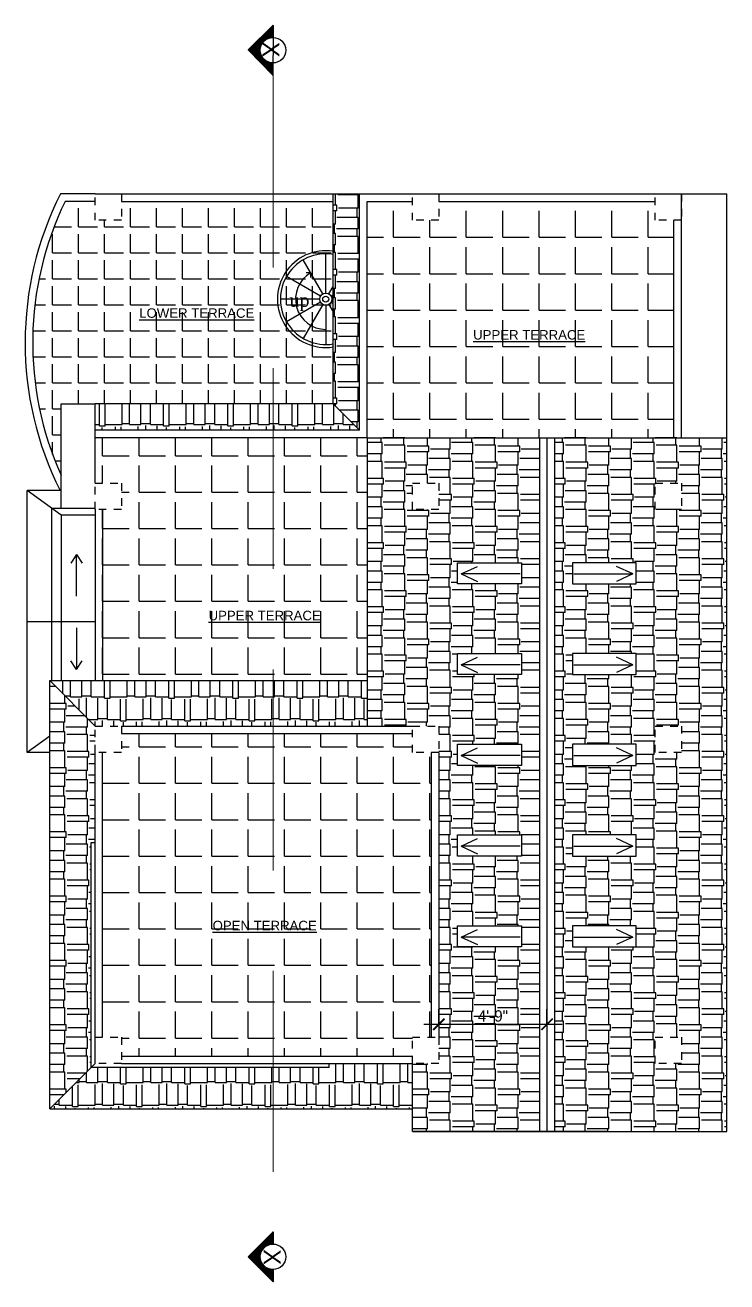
# Model space of a CAD drawing. Header units: inches. Extents: x -343 to 13887, y -13069 to -746.
# Drawn here: x 4489 to 4861, y -8749 to -8084 of the extents above; entities that cross this region are included whole.
import ezdxf

# ---------------------------------------------------------------- set-up
doc = ezdxf.new("R2010")
doc.units = ezdxf.units.IN
doc.header["$LTSCALE"] = 17
doc.header["$MEASUREMENT"] = 0
for name, pattern in [('21_FP_00$0$HIDDEN', [0.375, 0.25, -0.125]), ('Dash1', [0.472441, 0.23622, -0.23622]), ('PHANTOM2', [1.25, 0.625, -0.125, 0.125, -0.125, 0.125, -0.125])]:
    doc.linetypes.add(name, pattern=pattern)
for name, color, linetype, lineweight in [('25 BOT BAR', 12, 'Continuous', 25), ('aa_section_line', 2, 'PHANTOM2', 13), ('DOOR & WIN', 1, 'Continuous', 25), ('ELEVATION', 7, 'Continuous', 25), ('OUTLINE', 1, 'Continuous', 25), ('TEXT', 231, 'Continuous', 20)]:
    doc.layers.add(name, color=color, linetype=linetype, lineweight=lineweight)
doc.layers.add('A-Sect-Iden', color=111, linetype='Continuous')
doc.styles.add('7 INCH', font='times.ttf', dxfattribs={"height": 7})
doc.styles.add('ARCHITECTURE', font='stylu.ttf')
doc.styles.add('HEADING', font='swissel.ttf')
doc.dimstyles.new('8 SCALE', dxfattribs={"dimscale": 0, "dimtxt": 6, "dimasz": 6, "dimexe": 8, "dimexo": 8, "dimgap": 1.25, "dimtad": 1, "dimdec": 0, "dimzin": 3, "dimdsep": 46, "dimlunit": 4, "dimtxsty": 'ARCHITECTURE', "dimblk": 'ARCHTICK', "dimcen": 8, "dimdle": 8, "dimclrd": 5, "dimclre": 5, "dimclrt": 7, "dimadec": 0, "dimazin": 0, "dimtfac": 0.75, "dimtdec": 0, "dimtix": 1, "dimtmove": 2, "dimatfit": 3, "dimldrblk": 'ARCHTICK', "dimfxl": 8, "dimfxlon": 1, "dimtolj": 1, "dimtzin": 0, "dimlwd": -1, "dimlwe": -1, "dimarcsym": 0})
pattern_1 = [(0, (-5941.822, -7503.508), (25.5, 12), [6, -5, 7, -3, 9, -4]), (0, (-5935.822, -7503.008), (25.5, 12), [5, -19, 4, -6]), (0, (-5923.822, -7504.258), (25.5, 12), [3, -31]), (90, (-5941.822, -7503.5084), (-8.5, 12), [11.5, -36.5]), (90, (-5935.822, -7503.5084), (-8.5, 12), [11.25, -36.75]), (90, (-5930.822, -7503.5084), (-8.5, 12), [10.5, -37.5]), (90, (-5923.822, -7504.2584), (-8.5, 12), [11.5, -36.5]), (90, (-5920.822, -7504.2584), (-8.5, 12), [11.5, -36.5]), (90, (-5911.822, -7503.5084), (-8.5, 12), [11, -37])]
pattern_2 = [(0, (-5941.822, -7503.508), (0, 19.25), [14, -5.25]), (90, (-5941.822, -7503.508), (-19.25, 1e-15), [14, -5.25])]
pattern_3 = [(90, (-5941.822, -7503.508), (-12, 25.5), [6, -5, 7, -3, 9, -4]), (90, (-5942.322, -7497.508), (-12, 25.5), [5, -19, 4, -6]), (90, (-5941.072, -7485.508), (-12, 25.5), [3, -31]), (180, (-5941.822, -7503.5084), (-12, -8.5), [11.5, -36.5]), (180, (-5941.822, -7497.5084), (-12, -8.5), [11.25, -36.75]), (180, (-5941.822, -7492.5084), (-12, -8.5), [10.5, -37.5]), (180, (-5941.072, -7485.5084), (-12, -8.5), [11.5, -36.5]), (180, (-5941.072, -7482.5084), (-12, -8.5), [11.5, -36.5]), (180, (-5941.822, -7473.5084), (-12, -8.5), [11, -37])]
pattern_4 = [(0, (-5162.522, -7503.508), (25.5, 12), [6, -5, 7, -3, 9, -4]), (0, (-5156.522, -7503.008), (25.5, 12), [5, -19, 4, -6]), (0, (-5144.522, -7504.258), (25.5, 12), [3, -31]), (90, (-5162.522, -7503.5084), (-8.5, 12), [11.5, -36.5]), (90, (-5156.522, -7503.5084), (-8.5, 12), [11.25, -36.75]), (90, (-5151.522, -7503.5084), (-8.5, 12), [10.5, -37.5]), (90, (-5144.522, -7504.2584), (-8.5, 12), [11.5, -36.5]), (90, (-5141.522, -7504.2584), (-8.5, 12), [11.5, -36.5]), (90, (-5132.522, -7503.5084), (-8.5, 12), [11, -37])]
pattern_5 = [(0, (-5162.522, -7503.508), (0, 13.75), [10, -3.75]), (90, (-5162.522, -7503.508), (-13.75, 8e-16), [10, -3.75])]

# ---------------------------------------------------------------- blocks, each defined once
blk = doc.blocks.new('_ArchTick')
at = {"color": 0, "linetype": 'ByBlock', "const_width": 0.15}
blk.add_lwpolyline([(-0.5, -0.5), (0.5, 0.5)], dxfattribs=at)
blk = doc.blocks.new('*D3087')
at = {"layer": '25 BOT BAR', "color": 5, "transparency": 16777216}
for p, q in [((4708.16, -8612.71), (4708.16, -8604.71)), ((4765.4, -8612.71), (4765.4, -8604.71)), ((4700.16, -8612.71), (4773.4, -8612.71))]:
    blk.add_line(p, q, dxfattribs=at)
at = {"layer": 'Defpoints', "color": 0, "transparency": 16777216}
for p in [(4765.4, -8612.71), (4708.16, -8619.48), (4765.4, -8619.48)]:
    blk.add_point(p, dxfattribs=at)
at = {"layer": '25 BOT BAR', "color": 5, "transparency": 16777216, "xscale": 6, "yscale": 6, "zscale": 6, "rotation": 180}
blk.add_blockref('_ArchTick', (4708.16, -8612.71), dxfattribs=at)
at = {"layer": '25 BOT BAR', "color": 5, "transparency": 16777216, "xscale": 6, "yscale": 6, "zscale": 6}
blk.add_blockref('_ArchTick', (4765.4, -8612.71), dxfattribs=at)
at = {"layer": '25 BOT BAR', "color": 7, "transparency": 16777216, "insert": (4736.78, -8608.33), "char_height": 6, "attachment_point": 5, "style": 'ARCHITECTURE'}
blk.add_mtext('\\A1;4\'-9"', dxfattribs=at)

msp = doc.modelspace()

# ---------------------------------------------------------------- hatches: boundary and pattern name
at = {"layer": 'A-Sect-Iden', "ltscale": 0.5}
h = msp.add_hatch(dxfattribs=at)
h.set_pattern_fill('ANSI37', color=2, scale=5, style=0)
h.set_pattern_definition([(45, (-21228.7198, -14279.0516), (-0.441941738, 0.441941738), []), (135, (-21228.7198, -14279.0516), (-0.441941738, -0.441941738), [])])
h.paths.add_polyline_path([(4620.29, -8104.28), (4620.22, -8110.78), (4607.11, -8097.4), (4620.49, -8084.29), (4620.43, -8090.78, 1)])
h = msp.add_hatch(dxfattribs=at)
h.set_pattern_fill('ANSI37', color=2, scale=5, style=0)
h.set_pattern_definition([(45, (-21228.6952, -14917.2024), (-0.441941738, 0.441941738), []), (135, (-21228.6952, -14917.2024), (-0.441941738, -0.441941738), [])])
h.paths.add_polyline_path([(4620.38, -8742.43), (4620.38, -8748.93), (4607.14, -8735.68), (4620.38, -8722.44), (4620.38, -8728.93, 1)])
at = {"layer": 'OUTLINE'}
h = msp.add_hatch(dxfattribs=at)
h.set_pattern_fill('AR-RSHKE', color=8, angle=90)
h.set_pattern_definition([(90, (-5162.522, -7503.508), (-12, 25.5), [6, -5, 7, -3, 9, -4]), (90, (-5163.022, -7497.508), (-12, 25.5), [5, -19, 4, -6]), (90, (-5161.772, -7485.508), (-12, 25.5), [3, -31]), (180, (-5162.522, -7503.5084), (-12, -8.5), [11.5, -36.5]), (180, (-5162.522, -7497.5084), (-12, -8.5), [11.25, -36.75]), (180, (-5162.522, -7492.5084), (-12, -8.5), [10.5, -37.5]), (180, (-5161.772, -7485.5084), (-12, -8.5), [11.5, -36.5]), (180, (-5161.772, -7482.5084), (-12, -8.5), [11.5, -36.5]), (180, (-5162.522, -7473.5084), (-12, -8.5), [11, -37])])
h.paths.add_polyline_path([(4652.16, -8284.48), (4666.16, -8298.48), (4666.16, -8173.48), (4652.16, -8173.48)])
h = msp.add_hatch(dxfattribs=at)
h.set_pattern_fill('ANGLE', color=8, scale=50)
h.set_pattern_definition(pattern_5)
h.paths.add_polyline_path([(4620.39, -8284.48), (4620.39, -8177.48), (4540.16, -8177.48), (4540.16, -8187.48), (4526.16, -8187.48), (4526.16, -8177.48), (4510.33, -8177.48, 0.222165), (4508.16, -8322.2), (4508.16, -8284.48), (4526.16, -8284.48)])
h.paths.add_polyline_path([(4548.24, -8241.36), (4611.67, -8241.36), (4611.67, -8231.06), (4548.24, -8231.06)], flags=24)
h = msp.add_hatch(dxfattribs=at)
h.set_pattern_fill('ANGLE', color=8, scale=50)
h.set_pattern_definition(pattern_5)
h.paths.add_polyline_path([(4620.39, -8284.48), (4652.16, -8284.48), (4652.16, -8177.48), (4620.39, -8177.48)])
h = msp.add_hatch(dxfattribs=at)
h.set_pattern_fill('ANGLE', color=8, scale=70)
h.set_pattern_definition(pattern_2)
h.paths.add_polyline_path([(4670.16, -8302.48), (4832.63, -8302.48), (4832.63, -8187.48), (4822.63, -8187.48), (4822.63, -8177.48), (4708.16, -8177.48), (4708.16, -8187.48), (4694.16, -8187.48), (4694.16, -8177.48), (4670.16, -8177.48)])
h.paths.add_polyline_path([(4724.97, -8252.88), (4786.85, -8252.88), (4786.85, -8242.57), (4724.97, -8242.57)], flags=24)
h = msp.add_hatch(dxfattribs=at)
h.set_pattern_fill('AR-RSHKE', color=8)
h.set_pattern_definition(pattern_4)
h.paths.add_polyline_path([(4620.39, -8298.48), (4620.39, -8284.48), (4526.16, -8284.48), (4526.16, -8298.48)])
h = msp.add_hatch(dxfattribs=at)
h.set_pattern_fill('AR-RSHKE', color=8)
h.set_pattern_definition(pattern_4)
h.paths.add_polyline_path([(4666.16, -8298.48), (4652.16, -8284.48), (4620.39, -8284.48), (4620.39, -8298.48)], flags=17)
h = msp.add_hatch(dxfattribs=at)
h.set_pattern_fill('ANGLE', color=8, scale=70)
h.set_pattern_definition(pattern_2)
h.paths.add_polyline_path([(4620.39, -8302.48), (4526.16, -8302.48), (4526.16, -8326.48), (4540.16, -8326.48), (4540.16, -8340.48), (4530.16, -8340.48), (4530.16, -8430.96), (4620.39, -8430.96)])
h = msp.add_hatch(dxfattribs=at)
h.set_pattern_fill('ANGLE', color=8, scale=70)
h.set_pattern_definition(pattern_2)
h.paths.add_polyline_path([(4670.16, -8302.48), (4620.39, -8302.48), (4620.39, -8430.96), (4670.16, -8430.96)])
h = msp.add_hatch(dxfattribs=at)
h.set_pattern_fill('AR-RSHKE', color=8, angle=90)
h.set_pattern_definition(pattern_3)
h.paths.add_polyline_path([(4761.4, -8669.48), (4761.4, -8302.48), (4670.16, -8302.48), (4670.16, -8454.96), (4694.16, -8454.96), (4708.16, -8454.96), (4708.16, -8468.96), (4708.16, -8619.48), (4708.16, -8633.48), (4694.16, -8633.48), (4694.16, -8669.48)])
h.paths.add_polyline_path([(4751.97, -8571.79), (4718.1, -8571.79), (4718.1, -8560.59), (4751.97, -8560.59)], flags=16)
h.paths.add_polyline_path([(4751.97, -8523.79), (4718.1, -8523.79), (4718.1, -8512.59), (4751.97, -8512.59)], flags=16)
h.paths.add_polyline_path([(4751.97, -8475.79), (4718.1, -8475.79), (4718.1, -8464.59), (4751.97, -8464.59)], flags=16)
h.paths.add_polyline_path([(4751.97, -8427.79), (4718.1, -8427.79), (4718.1, -8416.59), (4751.97, -8416.59)], flags=16)
h.paths.add_polyline_path([(4751.97, -8379.79), (4718.1, -8379.79), (4718.1, -8368.59), (4751.97, -8368.59)], flags=16)
h.paths.add_polyline_path([(4708.16, -8340.48), (4694.16, -8340.48), (4694.16, -8326.48), (4708.16, -8326.48)], flags=16)
h = msp.add_hatch(dxfattribs=at)
h.set_pattern_fill('AR-RSHKE', color=8, angle=90)
h.set_pattern_definition(pattern_3)
h.paths.add_polyline_path([(4860.63, -8302.48), (4769.4, -8302.48), (4769.4, -8669.48), (4860.63, -8669.48)])
h.paths.add_polyline_path([(4812.69, -8571.79), (4778.82, -8571.79), (4778.82, -8560.59), (4812.69, -8560.59)], flags=16)
h.paths.add_polyline_path([(4836.63, -8619.48), (4836.63, -8633.48), (4822.63, -8633.48), (4822.63, -8619.48)], flags=16)
h.paths.add_polyline_path([(4812.69, -8523.79), (4778.82, -8523.79), (4778.82, -8512.59), (4812.69, -8512.59)], flags=16)
h.paths.add_polyline_path([(4812.69, -8475.79), (4778.82, -8475.79), (4778.82, -8464.59), (4812.69, -8464.59)], flags=16)
h.paths.add_polyline_path([(4822.63, -8468.96), (4822.63, -8454.96), (4836.63, -8454.96), (4836.63, -8468.96)], flags=16)
h.paths.add_polyline_path([(4812.69, -8427.79), (4778.82, -8427.79), (4778.82, -8416.59), (4812.69, -8416.59)], flags=16)
h.paths.add_polyline_path([(4812.69, -8379.79), (4778.82, -8379.79), (4778.82, -8368.59), (4812.69, -8368.59)], flags=16)
h.paths.add_polyline_path([(4822.63, -8340.48), (4822.63, -8326.48), (4836.63, -8326.48), (4836.63, -8340.48)], flags=16)
h = msp.add_hatch(dxfattribs=at)
h.set_pattern_fill('AR-RSHKE', color=8)
h.set_pattern_definition(pattern_1)
h.paths.add_polyline_path([(4620.38, -8454.96), (4620.39, -8430.96), (4502.16, -8430.96), (4526.16, -8454.96), (4540.16, -8454.96)])
h = msp.add_hatch(dxfattribs=at)
h.set_pattern_fill('AR-RSHKE', color=8, angle=90)
h.set_pattern_definition(pattern_3)
h.paths.add_polyline_path([(4502.16, -8657.48), (4524.16, -8635.48), (4524.16, -8516.48), (4526.16, -8516.48), (4526.16, -8468.96), (4526.16, -8454.96), (4502.16, -8430.96)])
h = msp.add_hatch(dxfattribs=at)
h.set_pattern_fill('AR-RSHKE', color=8)
h.set_pattern_definition(pattern_1)
h.paths.add_polyline_path([(4670.16, -8454.96), (4670.16, -8430.96), (4620.39, -8430.96), (4620.38, -8454.96)])
h = msp.add_hatch(dxfattribs=at)
h.set_pattern_fill('ANGLE', color=8, scale=70)
h.set_pattern_definition(pattern_2)
h.paths.add_polyline_path([(4530.16, -8619.48), (4540.16, -8619.48), (4540.16, -8629.48), (4620.38, -8629.48), (4620.38, -8458.96), (4540.16, -8458.96), (4540.16, -8468.96), (4530.16, -8468.96)])
h.paths.add_polyline_path([(4587.17, -8565.28), (4644.78, -8565.28), (4644.78, -8554.97), (4587.17, -8554.97)], flags=9)
h = msp.add_hatch(dxfattribs=at)
h.set_pattern_fill('ANGLE', color=8, scale=70)
h.set_pattern_definition(pattern_2)
h.paths.add_polyline_path([(4704.16, -8468.96), (4694.16, -8468.96), (4694.16, -8458.96), (4620.38, -8458.96), (4620.38, -8629.48), (4694.16, -8629.48), (4694.16, -8619.48), (4704.16, -8619.48)])
h.paths.add_polyline_path([(4587.17, -8565.28), (4644.78, -8565.28), (4644.78, -8554.97), (4587.17, -8554.97)], flags=9)
h = msp.add_hatch(dxfattribs=at)
h.set_pattern_fill('AR-RSHKE', color=8)
h.set_pattern_definition(pattern_1)
h.paths.add_polyline_path([(4620.38, -8635.48), (4620.38, -8657.48), (4694.16, -8657.48), (4694.16, -8633.48), (4650.16, -8633.48), (4650.16, -8635.48)])
h = msp.add_hatch(dxfattribs=at)
h.set_pattern_fill('AR-RSHKE', color=8)
h.set_pattern_definition(pattern_1)
h.paths.add_polyline_path([(4524.16, -8635.48), (4502.16, -8657.48), (4620.38, -8657.48), (4620.38, -8635.48)])

# ---------------------------------------------------------------- linework, layer by layer
for p, q in [((4646.7, -8226.42), (4636.3, -8208.41)), ((4648.3, -8225.99), (4648.3, -8205.19)), ((4645.53, -8227.59), (4627.52, -8217.19)), ((4649.9, -8226.42), (4652.16, -8222.51)), ((4651.07, -8227.59), (4652.16, -8226.96)), ((4645.1, -8229.19), (4624.3, -8229.19)), ((4645.53, -8230.79), (4627.52, -8241.19)), ((4646.7, -8231.96), (4636.3, -8249.98)), ((4648.3, -8232.39), (4648.3, -8253.19)), ((4649.9, -8231.96), (4652.16, -8235.88)), ((4651.07, -8230.79), (4652.16, -8231.42)), ((4651.5, -8229.19), (4652.16, -8229.19))]:
    msp.add_line(p, q)
at = {"color": 4}
for q in [(4637.93, -8215.34), (4640.3, -8217.72)]:
    msp.add_line((4640.3, -8215.34), q, dxfattribs=at)
for radius in [3.2, 1.6]:
    msp.add_circle((4648.3, -8229.19), radius)
msp.add_arc((4648.3, -8229.19), 16, 120, 270, dxfattribs=at)
at = {"layer": 'A-Sect-Iden', "ltscale": 0.5}
for points in [[(4620.47, -8089.79), (4620.25, -8110.76), (4607.15, -8097.38), (4620.53, -8084.27), (4620.47, -8089.79)], [(4620.38, -8742.43), (4620.38, -8748.93), (4607.14, -8735.68), (4620.38, -8722.44), (4620.38, -8728.93)]]:
    msp.add_lwpolyline(points, dxfattribs=at)
for centre in [(4620.36, -8097.53), (4620.38, -8735.68)]:
    msp.add_circle(centre, 6.75, dxfattribs=at)
at = {"layer": 'aa_section_line', "linetype": '21_FP_00$0$HIDDEN', "ltscale": 25}
msp.add_line((4620.39, -8106.28), (4620.38, -8722.85), dxfattribs=at)
at = {"layer": 'DOOR & WIN'}
for p, q in [((4526.16, -8173.48), (4836.63, -8173.48)), ((4836.63, -8302.48), (4836.63, -8173.48)), ((4860.63, -8669.48), (4860.63, -8173.48)), ((4540.16, -8177.48), (4652.16, -8177.48)), ((4670.16, -8177.48), (4694.16, -8177.48)), ((4708.16, -8177.48), (4822.63, -8177.48)), ((4832.63, -8302.48), (4832.63, -8187.48)), ((4670.16, -8302.48), (4860.63, -8302.48)), ((4490.16, -8468.96), (4490.16, -8330.48)), ((4502.16, -8657.48), (4502.16, -8430.96)), ((4526.16, -8633.48), (4526.16, -8468.96)), ((4530.16, -8619.48), (4530.16, -8468.96)), ((4540.16, -8629.48), (4694.16, -8629.48)), ((4540.16, -8633.48), (4694.16, -8633.48)), ((4502.16, -8657.48), (4694.16, -8657.48)), ((4694.16, -8669.48), (4860.63, -8669.48))]:
    msp.add_line(p, q, dxfattribs=at)
at = {"layer": 'DOOR & WIN', "color": 6, "linetype": 'Dash1'}
for points in [[(4526.16, -8173.48), (4540.16, -8173.48), (4540.16, -8187.48), (4526.16, -8187.48)], [(4694.16, -8173.48), (4708.16, -8173.48), (4708.16, -8187.48), (4694.16, -8187.48)], [(4822.63, -8173.48), (4836.63, -8173.48), (4836.63, -8187.48), (4822.63, -8187.48)], [(4526.16, -8326.48), (4540.16, -8326.48), (4540.16, -8340.48), (4526.16, -8340.48)], [(4694.16, -8326.48), (4708.16, -8326.48), (4708.16, -8340.48), (4694.16, -8340.48)], [(4822.63, -8326.48), (4836.63, -8326.48), (4836.63, -8340.48), (4822.63, -8340.48)], [(4526.16, -8454.96), (4540.16, -8454.96), (4540.16, -8468.96), (4526.16, -8468.96)], [(4694.16, -8454.96), (4708.16, -8454.96), (4708.16, -8468.96), (4694.16, -8468.96)], [(4822.63, -8454.96), (4836.63, -8454.96), (4836.63, -8468.96), (4822.63, -8468.96)], [(4526.16, -8619.48), (4540.16, -8619.48), (4540.16, -8633.48), (4526.16, -8633.48)], [(4694.16, -8619.48), (4708.16, -8619.48), (4708.16, -8633.48), (4694.16, -8633.48)], [(4822.63, -8619.48), (4836.63, -8619.48), (4836.63, -8633.48), (4822.63, -8633.48)]]:
    msp.add_lwpolyline(points, close=True, dxfattribs=at)
at = {"layer": 'ELEVATION'}
for radius, start, end in [(25.6, 81.32717, 278.67283), (24, 80.74406, 279.25594)]:
    msp.add_arc((4648.3, -8229.19), radius, start, end, dxfattribs=at)
at = {"layer": 'OUTLINE'}
for p, q in [((4526.16, -8173.48), (4507.85, -8173.48)), ((4652.16, -8284.48), (4652.16, -8173.48)), ((4666.16, -8298.48), (4666.16, -8173.48)), ((4836.63, -8173.48), (4860.63, -8173.48)), ((4526.16, -8177.48), (4510.33, -8177.48)), ((4670.16, -8302.48), (4670.16, -8177.48)), ((4508.16, -8339.86), (4508.16, -8284.48)), ((4508.16, -8284.48), (4526.16, -8284.48)), ((4652.16, -8284.48), (4526.16, -8284.48)), ((4526.16, -8326.48), (4526.16, -8284.48)), ((4666.16, -8298.48), (4652.16, -8284.48)), ((4666.16, -8298.48), (4526.16, -8298.48)), ((4670.16, -8302.48), (4526.16, -8302.48)), ((4670.16, -8302.48), (4670.16, -8454.96)), ((4761.4, -8302.48), (4761.4, -8669.48)), ((4765.4, -8302.48), (4765.4, -8669.48)), ((4769.4, -8302.48), (4769.4, -8669.48)), ((4507.66, -8330.48), (4490.16, -8330.48)), ((4508.16, -8343.48), (4490.16, -8330.48)), ((4526.16, -8339.86), (4503.16, -8339.86)), ((4503.16, -8339.86), (4503.16, -8430.96)), ((4526.16, -8340.48), (4526.16, -8430.96)), ((4530.16, -8340.48), (4530.16, -8430.96)), ((4526.16, -8343.48), (4508.16, -8343.48)), ((4508.16, -8343.48), (4508.16, -8430.96)), ((4516.44, -8364.28), (4513.44, -8368.78)), ((4516.44, -8386.28), (4516.44, -8364.28)), ((4516.44, -8364.28), (4519.44, -8368.78)), ((4720.02, -8374.54), (4728.55, -8370.51)), ((4751.26, -8374.54), (4720.02, -8374.54)), ((4720.02, -8374.54), (4728.55, -8378.58)), ((4779.53, -8374.54), (4810.77, -8374.54)), ((4810.77, -8374.54), (4802.24, -8370.51)), ((4810.77, -8374.54), (4802.24, -8378.58)), ((4490.16, -8399.72), (4526.16, -8399.72)), ((4516.44, -8402.99), (4516.44, -8424.99)), ((4516.44, -8424.99), (4513.44, -8420.49)), ((4516.44, -8424.99), (4519.44, -8420.49)), ((4720.02, -8422.54), (4728.55, -8418.51)), ((4810.77, -8422.54), (4802.24, -8418.51)), ((4751.26, -8422.54), (4720.02, -8422.54)), ((4720.02, -8422.54), (4728.55, -8426.58)), ((4779.53, -8422.54), (4810.77, -8422.54)), ((4810.77, -8422.54), (4802.24, -8426.58)), ((4502.16, -8430.96), (4670.16, -8430.96)), ((4526.16, -8454.96), (4502.16, -8430.96)), ((4502.16, -8460.29), (4490.16, -8468.96)), ((4540.16, -8454.96), (4694.16, -8454.96)), ((4540.16, -8458.96), (4694.16, -8458.96)), ((4720.02, -8470.54), (4728.55, -8466.51)), ((4810.77, -8470.54), (4802.24, -8466.51)), ((4502.16, -8468.96), (4490.16, -8468.96)), ((4704.16, -8468.96), (4704.16, -8619.48)), ((4708.16, -8468.96), (4708.16, -8619.48)), ((4751.26, -8470.54), (4720.02, -8470.54)), ((4720.02, -8470.54), (4728.55, -8474.58)), ((4779.53, -8470.54), (4810.77, -8470.54)), ((4810.77, -8470.54), (4802.24, -8474.58)), ((4524.16, -8635.48), (4524.16, -8516.48)), ((4524.16, -8516.48), (4526.16, -8516.48)), ((4720.02, -8518.54), (4728.55, -8514.51)), ((4751.26, -8518.54), (4720.02, -8518.54)), ((4720.02, -8518.54), (4728.55, -8522.58)), ((4779.53, -8518.54), (4810.77, -8518.54)), ((4810.77, -8518.54), (4802.24, -8514.51)), ((4810.77, -8518.54), (4802.24, -8522.58)), ((4720.02, -8566.54), (4728.55, -8562.51)), ((4751.26, -8566.54), (4720.02, -8566.54)), ((4720.02, -8566.54), (4728.55, -8570.58)), ((4779.53, -8566.54), (4810.77, -8566.54)), ((4810.77, -8566.54), (4802.24, -8562.51)), ((4810.77, -8566.54), (4802.24, -8570.58)), ((4526.16, -8633.48), (4502.16, -8657.48)), ((4650.16, -8635.48), (4650.16, -8633.48)), ((4694.16, -8669.48), (4694.16, -8633.48)), ((4650.16, -8635.48), (4524.16, -8635.48)), ((4797.63, -8669.48), (4694.16, -8669.48))]:
    msp.add_line(p, q, dxfattribs=at)
for points in [[(4718.1, -8368.59), (4751.97, -8368.59), (4751.97, -8379.79), (4718.1, -8379.79)], [(4812.69, -8368.59), (4778.82, -8368.59), (4778.82, -8379.79), (4812.69, -8379.79)], [(4718.1, -8416.59), (4751.97, -8416.59), (4751.97, -8427.79), (4718.1, -8427.79)], [(4812.69, -8416.59), (4778.82, -8416.59), (4778.82, -8427.79), (4812.69, -8427.79)], [(4718.1, -8464.59), (4751.97, -8464.59), (4751.97, -8475.79), (4718.1, -8475.79)], [(4812.69, -8464.59), (4778.82, -8464.59), (4778.82, -8475.79), (4812.69, -8475.79)], [(4718.1, -8512.59), (4751.97, -8512.59), (4751.97, -8523.79), (4718.1, -8523.79)], [(4812.69, -8512.59), (4778.82, -8512.59), (4778.82, -8523.79), (4812.69, -8523.79)], [(4718.1, -8560.59), (4751.97, -8560.59), (4751.97, -8571.79), (4718.1, -8571.79)], [(4812.69, -8560.59), (4778.82, -8560.59), (4778.82, -8571.79), (4812.69, -8571.79)]]:
    msp.add_lwpolyline(points, close=True, dxfattribs=at)
for radius, start, end in [(174.92, 153.26692, 206.59785), (170.92, 154.08997, 204.19276)]:
    msp.add_arc((4664.07, -8252.16), radius, start, end, dxfattribs=at)

# ---------------------------------------------------------------- texts
at = {"layer": 'A-Sect-Iden', "ltscale": 0.5, "char_height": 9, "width": 12.25, "attachment_point": 5, "style": 'HEADING'}
for insert, rotation in [((4619.25, -8097.14), 269.26311), ((4619.93, -8735.83), 269.85507)]:
    msp.add_mtext('X', dxfattribs=dict(at, insert=insert, rotation=rotation))
at = {"layer": 'DOOR & WIN', "char_height": 5, "attachment_point": 5}
for s, insert in [('{\\fArial TUR|b0|i0|c0|p34;\\L\\C7;LOWER TERRACE}', (4580.02, -8236.59)), ('{\\fArial TUR|b0|i0|c0|p34;\\L\\C7;UPPER TERRACE}', (4756, -8248.1)), ('{\\fArial TUR|b0|i0|c0|p34;\\L\\C7;UPPER TERRACE}', (4615.96, -8396.54)), ('{\\fArial TUR|b0|i0|c0|p34;\\L\\C7;OPEN TERRACE}', (4615.96, -8560.5))]:
    msp.add_mtext(s, dxfattribs=dict(at, insert=insert))
at = {"layer": 'TEXT', "style": '7 INCH'}
msp.add_text('up', height=7, dxfattribs=at).set_placement((4629.1, -8233.22))

# ---------------------------------------------------------------- dimensions: what is measured, and where the dimension line sits
at = {"layer": '25 BOT BAR'}
dim = msp.add_linear_dim(base=(4765.4, -8612.71), p1=(4708.16, -8619.48), p2=(4765.4, -8619.48), dimstyle='8 SCALE', override={"dimscale": 1}, dxfattribs=at)
dim.commit()
dim.dimension.update_dxf_attribs({"geometry": '*D3087', "text_midpoint": (4736.78, -8608.33)})

doc.saveas('drawing.dxf')
